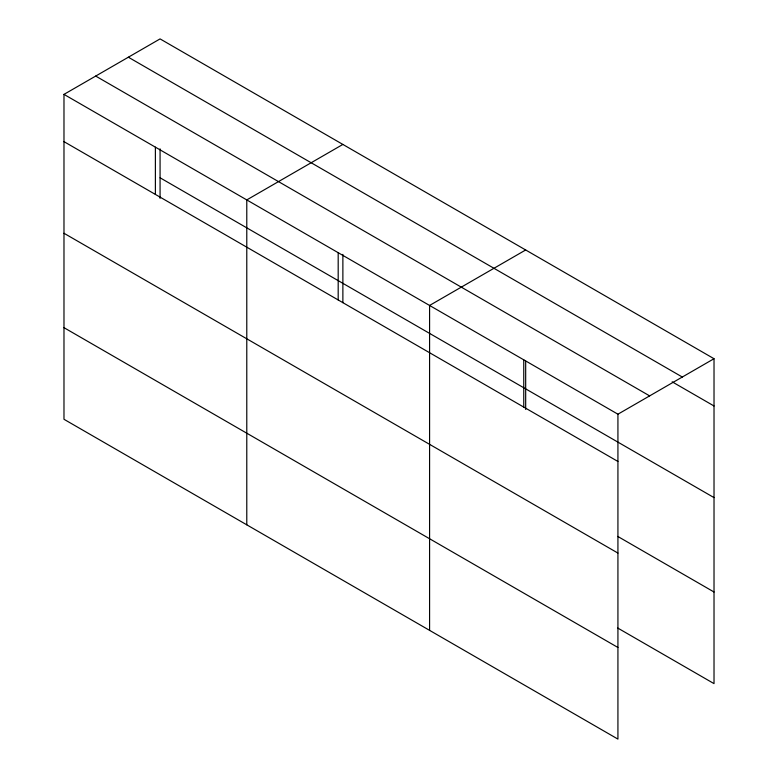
<?xml version="1.0" encoding="UTF-8"?>
<svg xmlns="http://www.w3.org/2000/svg" width="778" height="778" viewBox="0 0 778 778"><rect width="100%" height="100%" fill="white"/><g stroke="black" fill="none" stroke-linecap="round" stroke-linejoin="round"><path stroke-width="1.17" d="M160.073 198.361L160.073 148.851M342.874 254.396L342.874 302.691M525.675 361.138L525.675 409.442M617.927 553.08L617.927 414.197L63.981 94.381L63.981 419.284L617.927 739.1L617.927 553.08L63.981 233.264M617.751 628.05L714.019 683.619L714.019 358.716L160.073 38.9L63.981 94.381M342.874 144.436L246.782 199.917L246.782 524.819M525.675 249.981L429.582 305.453L429.582 630.365M617.927 414.197L714.019 358.716M128.36 57.212L682.306 377.029M672.163 381.823L714.019 405.98M95.694 76.069L649.64 395.885M160.073 177.792L714.019 497.609M63.981 141.645L617.927 461.461M617.751 536.421L714.019 592M63.981 327.664L617.927 647.481M523.759 359.825L523.759 407.089M338.187 252.685L338.187 299.948M155.386 147.149L155.386 194.412"/></g></svg>
